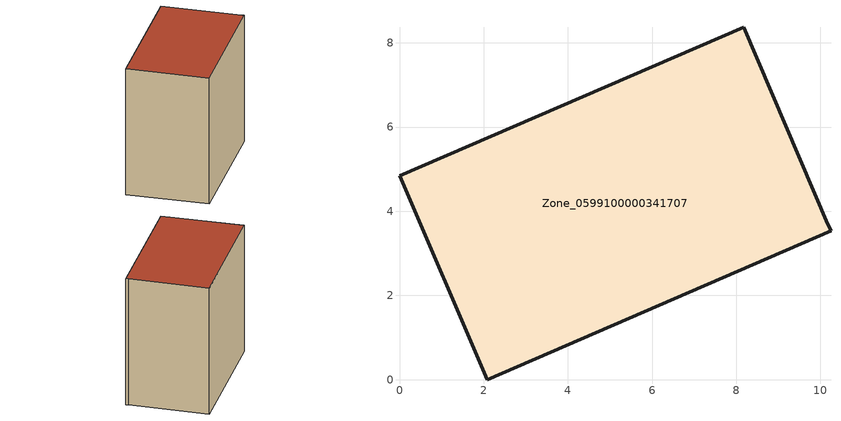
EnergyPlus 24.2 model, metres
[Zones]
Zone_0599100000341707
 floor ground (C_G): 8.18,8.37 10.18,3.69 10.25,3.53 2.09,0 0,4.84 z3.72
 wall outside (C_F): 10.18,3.69 8.18,8.37 0,4.84 2.09,0 10.25,3.53 10.18,3.69 z3.72:12.3
 roof outside (C_R): 2.09,0 10.25,3.53 10.18,3.69 8.18,8.37 0,4.84 z12.3
[BUILDING]
Pand.0599100000341707: North Axis=0; Terrain=City; Loads Convergence Tolerance Value=0.04; Temperature Convergence Tolerance Value=0.4; Solar Distribution=FullExterior; Maximum Number of Warmup Days=25; Minimum Number of Warmup Days=1
[Site:Location]
Rotterdam.The.Hague.AP_ZH_NLD Design_Conditions: Latitude=51.96; Longitude=4.45; Time Zone=1; Elevation=-4.5
[SITE:GROUNDTEMPERATURE:BUILDINGSURFACE]
18, 18, 18, 18, 18, 18, 18, 18, 18, 18, 18, 18
[MATERIAL] Thermal Absorptance=0.9; Solar Absorptance=0.7; Visible Absorptance=0.7
Name | Roughness | Thickness | Conductivity | Density | Specific Heat
G.TC.1992-2005 | MediumSmooth | 0.15 | 0.06 | 540 | 1210
F.TC.1992-2005 | Rough | 0.3 | 0.12 | 1920 | 840
R.TC.1992-2005 | MediumRough | 0.2 | 0.08 | 1500 | 1000
[CONSTRUCTION]
C_G: G.TC.1992-2005
C_F: F.TC.1992-2005
C_R: R.TC.1992-2005
[ZONE]
Zone_0599100000341707: Type=1; Multiplier=1; Ceiling Height=Autocalculate; Volume=Autocalculate; Floor Area=autocalculate; Part of Total Floor Area=Yes
[ZONEINFILTRATION:DESIGNFLOWRATE]
Infil_Zone_0599100000341707: Zone or ZoneList or Space or SpaceList=Zone_0599100000341707; Schedule=AlwaysOn; Design Flow Rate Calculation Method=Flow/Area; Flow Rate per Floor Area=0.0015; Constant Term Coefficient=1; Temperature Term Coefficient=0; Velocity Term Coefficient=0; Velocity Squared Term Coefficient=0
[HVACTEMPLATE:ZONE:IDEALLOADSAIRSYSTEM]
Zone_0599100000341707: Maximum Heating Supply Air Temperature=50; Minimum Cooling Supply Air Temperature=13; Maximum Heating Supply Air Humidity Ratio=0.0156; Minimum Cooling Supply Air Humidity Ratio=0.0077; Heating Limit=NoLimit; Cooling Limit=NoLimit; Dehumidification Control Type=ConstantSensibleHeatRatio; Cooling Sensible Heat Ratio=0.7; Dehumidification Setpoint=60; Humidification Control Type=None; Humidification Setpoint=30; Outdoor Air Method=None; Outdoor Air Flow Rate per Person=0.00944; Outdoor Air Flow Rate per Zone Floor Area=0; Outdoor Air Flow Rate per Zone=0; Demand Controlled Ventilation Type=None; Outdoor Air Economizer Type=NoEconomizer; Heat Recovery Type=None; Sensible Heat Recovery Effectiveness=0.7; Latent Heat Recovery Effectiveness=0.65
[ZONECONTROL:THERMOSTAT]
ThermostatControl_Zone_0599100000341707: Zone or ZoneList=Zone_0599100000341707; Control Type Schedule=DualSetpointControlType; Control 1=Thermostat_Zone_0599100000341707; Temperature Difference Between Cutout And Setpoint=0
[THERMOSTATSETPOINT:DUALSETPOINT]
Thermostat_Zone_0599100000341707: Heating Setpoint Temperature Schedule=HeatingSetpoint_Zone_0599100000341707; Cooling Setpoint Temperature Schedule=CoolingSetpoint_Zone_0599100000341707
[SCHEDULE:COMPACT]
HeatingSetpoint_Zone_0599100000341707: Through: 12/31, For: AllDays, Until: 24:00, 21
CoolingSetpoint_Zone_0599100000341707: Through: 12/31, For: AllDays, Until: 24:00, 24
DualSetpointControlType: Through: 12/31, For: AllDays, Until: 24:00, 4
AlwaysOn: Through: 12/31, For: AllDays, Until: 24:00, 1
